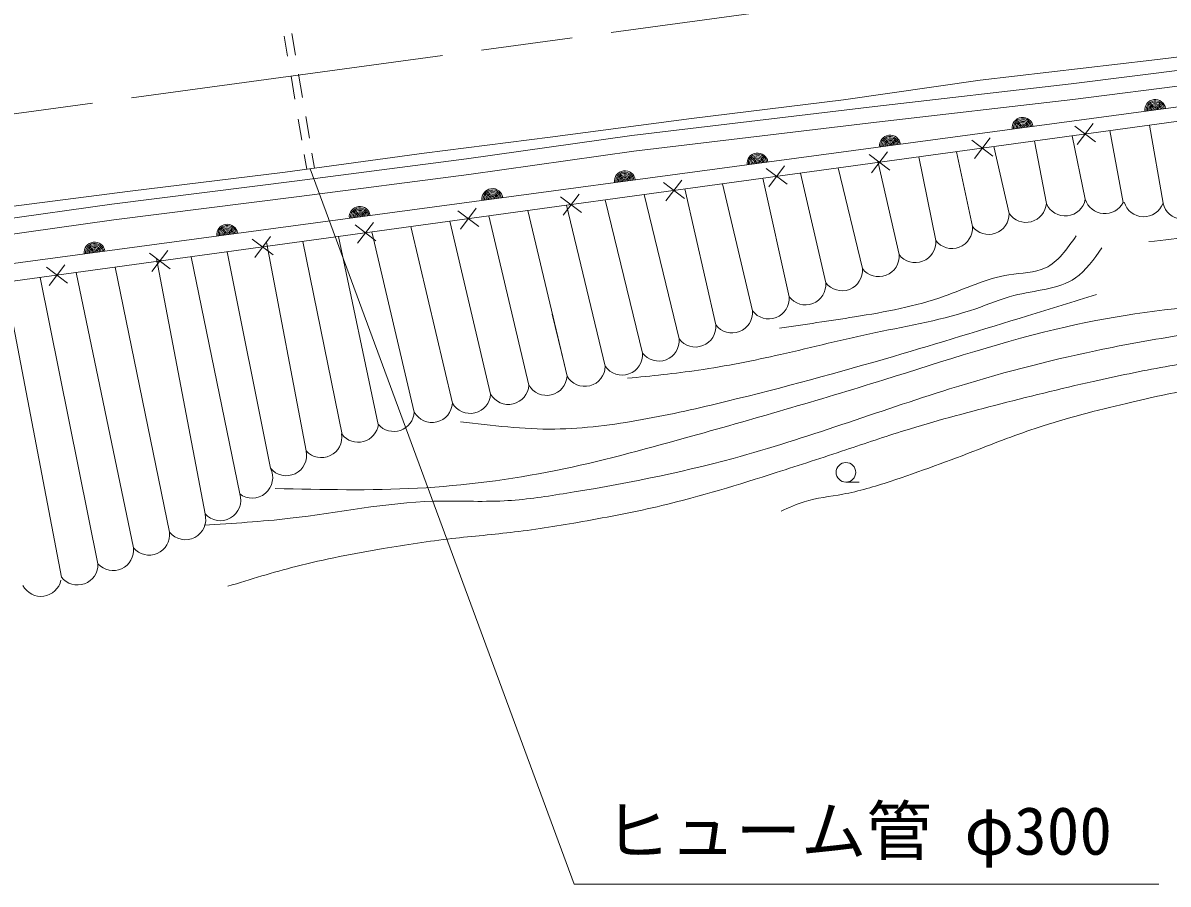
# Model space of a CAD drawing. Units: millimetres, scale not verified. Extents: x 40000 to 680000, y 20000 to 380000.
# Drawn here: x 490644 to 534396, y 280808 to 313728 of the extents above; entities that cross this region are included whole.
import ezdxf
from ezdxf.enums import TextEntityAlignment as Align

# ---------------------------------------------------------------- set-up
doc = ezdxf.new("R2010")
doc.units = ezdxf.units.MM
doc.header["$LTSCALE"] = 1000
doc.linetypes.add('CHAIN', pattern=[18.5, 12, -1.5, 3.5, -1.5])
for name, color, linetype, lineweight in [('M-BGD', 7, 'Continuous', 13), ('M-BMK', 2, 'CHAIN', 13), ('M-STR-STR3', 7, 'Continuous', 13)]:
    doc.layers.add(name, color=color, linetype=linetype, lineweight=lineweight)
doc.styles.add('ＭＳ ゴシック', font='')
doc.styles.get('ＭＳ ゴシック').set_extended_font_data('MS Gothic')

msp = doc.modelspace()

# ---------------------------------------------------------------- linework, layer by layer
at = {"layer": 'M-BGD'}
for p, q in [((485787, 303928), (556697, 313463)), ((500915, 313324), (501055, 312496)), ((486055, 303275), (556759, 312986)), ((500627, 313226), (500756, 312461)), ((533773, 312301), (540160, 313087)), ((527221, 311536), (533773, 312301)), ((530687, 311396), (538147, 312341)), ((500887, 311692), (501035, 310816)), ((501179, 311763), (501329, 310874)), ((521991, 310792), (527221, 311536)), ((530760, 310801), (538219, 311746)), ((523189, 310530), (530687, 311396)), ((516183, 310069), (521991, 310792)), ((523259, 309934), (530760, 310801)), ((513905, 309420), (523189, 310530)), ((501165, 310045), (501300, 309247)), ((501453, 310145), (501593, 309317)), ((510788, 309366), (516183, 310069)), ((513982, 308825), (523259, 309934)), ((531626, 309177), (530829, 309782)), ((531530, 309878), (530925, 309081)), ((534202, 306831), (533685, 309817)), ((505972, 308746), (510788, 309366)), ((507598, 308527), (513905, 309420)), ((527602, 309338), (526997, 308542)), ((531233, 306985), (530736, 309412)), ((532674, 306864), (532172, 309609)), ((527698, 308638), (526901, 309242)), ((528320, 306444), (527739, 309000)), ((529746, 306826), (529286, 309213)), ((500660, 308022), (505972, 308746)), ((501128, 307688), (507598, 308527)), ((501393, 308698), (501489, 308135)), ((501689, 308749), (501786, 308176)), ((507678, 307932), (513982, 308825)), ((523770, 308098), (522973, 308703)), ((523674, 308799), (523069, 308002)), ((524117, 304873), (523310, 308447)), ((525517, 305411), (524871, 308606)), ((526918, 305948), (526312, 308804)), ((494748, 307299), (500660, 308022)), ((519842, 307559), (519045, 308163)), ((519746, 308259), (519141, 307463)), ((522717, 304335), (521788, 308183)), ((494036, 306795), (501128, 307688)), ((501204, 307093), (507678, 307932)), ((515914, 307019), (515117, 307624)), ((515818, 307720), (515213, 306923)), ((518516, 302721), (517374, 307577)), ((519916, 303259), (518915, 307789)), ((521317, 303797), (520352, 307986)), ((489126, 306576), (494748, 307299)), ((511890, 307180), (511285, 306384)), ((515716, 301646), (514376, 307165)), ((517116, 302184), (515938, 307380)), ((485753, 305631), (494036, 306795)), ((494115, 306200), (501204, 307093)), ((511986, 306480), (511189, 307084)), ((512892, 300602), (511408, 306757)), ((514315, 301108), (512892, 306961)), ((508058, 305940), (507261, 306545)), ((507962, 306641), (507357, 305844)), ((509973, 299885), (508447, 306351)), ((511433, 300227), (509941, 306556)), ((485835, 305036), (494115, 306200)), ((504130, 305401), (503333, 306005)), ((504034, 306101), (503429, 305305)), ((507054, 299195), (505462, 305941)), ((508514, 299540), (506955, 306146)), ((500202, 304861), (499405, 305466)), ((500106, 305562), (499501, 304765)), ((504223, 298380), (502704, 305562)), ((505594, 298851), (503969, 305736)), ((496178, 305022), (495573, 304226)), ((500098, 296708), (498448, 304977)), ((501468, 297368), (499946, 305352)), ((502836, 297995), (501339, 305375)), ((496274, 304322), (495477, 304926)), ((497603, 294960), (495749, 304720)), ((498926, 295728), (497075, 304789)), ((492346, 303782), (491549, 304387)), ((492250, 304483), (491645, 303686)), ((494867, 293667), (492684, 304186)), ((496246, 294258), (494168, 304390)), ((492113, 292547), (489965, 303812)), ((493513, 293048), (491301, 303996)), ((511331, 300654), (510868, 302600)), ((522088, 296173), (522588, 296173))]:
    msp.add_line(p, q, dxfattribs=at)
msp.add_circle((522088, 296548), 375, dxfattribs=at)
for centre, radius, start, end in [((533904, 310398), 400, 7.6587, 187.6587), ((533904, 310398), 400, 7.6587, 187.6587), ((533904, 310398), 350, 7.6587, 187.6587), ((533904, 310398), 300, 7.6587, 187.6587), ((533904, 310398), 250, 7.6587, 187.6587), ((533904, 310398), 200, 7.6587, 187.6587), ((533904, 310398), 150, 7.6587, 187.6587), ((533904, 310398), 100, 7.6587, 187.6587), ((533904, 310398), 50, 7.6587, 187.6587), ((528839, 309717), 400, 7.6587, 187.6587), ((528839, 309717), 400, 7.6587, 187.6587), ((528839, 309717), 350, 7.6587, 187.6587), ((528839, 309717), 300, 7.6587, 187.6587), ((528839, 309717), 250, 7.6587, 187.6587), ((528839, 309717), 200, 7.6587, 187.6587), ((528839, 309717), 150, 7.6587, 187.6587), ((528839, 309717), 100, 7.6587, 187.6587), ((528839, 309717), 50, 7.6587, 187.6587), ((523774, 309036), 400, 7.6587, 187.6587), ((523774, 309036), 400, 7.6587, 187.6587), ((523774, 309036), 350, 7.6587, 187.6587), ((523774, 309036), 300, 7.6587, 187.6587), ((523774, 309036), 250, 7.6587, 187.6587), ((523774, 309036), 200, 7.6587, 187.6587), ((523774, 309036), 150, 7.6587, 187.6587), ((523774, 309036), 100, 7.6587, 187.6587), ((523774, 309036), 50, 7.6587, 187.6587), ((518709, 308355), 400, 7.6587, 187.6587), ((518709, 308355), 400, 7.6587, 187.6587), ((518709, 308355), 350, 7.6587, 187.6587), ((518709, 308355), 300, 7.6587, 187.6587), ((518709, 308355), 250, 7.6587, 187.6587), ((518709, 308355), 200, 7.6587, 187.6587), ((518709, 308355), 150, 7.6587, 187.6587), ((518709, 308355), 100, 7.6587, 187.6587), ((513644, 307674), 400, 7.6587, 187.6587), ((513644, 307674), 400, 7.6587, 187.6587), ((513644, 307674), 350, 7.6587, 187.6587), ((518709, 308355), 50, 7.6587, 187.6587), ((513644, 307674), 300, 7.6587, 187.6587), ((513644, 307674), 250, 7.6587, 187.6587), ((513644, 307674), 200, 7.6587, 187.6587), ((513644, 307674), 150, 7.6587, 187.6587), ((513644, 307674), 100, 7.6587, 187.6587), ((513644, 307674), 50, 7.6587, 187.6587), ((508579, 306993), 400, 7.6587, 187.6587), ((508579, 306993), 400, 7.6587, 187.6587), ((508579, 306993), 350, 7.6587, 187.6587), ((508579, 306993), 300, 7.6587, 187.6587), ((508579, 306993), 250, 7.6587, 187.6587), ((508579, 306993), 200, 7.6587, 187.6587), ((508579, 306993), 150, 7.6587, 187.6587), ((503514, 306312), 400, 7.6587, 187.6587), ((503514, 306312), 400, 7.6587, 187.6587), ((508579, 306993), 100, 7.6587, 187.6587), ((508579, 306993), 50, 7.6587, 187.6587), ((528967, 306883), 781, 214.1609, 355.8165), ((530465, 307131), 781, 202.9617, 349.2792), ((531978, 307219), 781, 197.4304, 332.935), ((533467, 307096), 781, 196.3392, 340.1635), ((534964, 307003), 781, 192.6839, 337.4661), ((503514, 306312), 350, 7.6587, 187.6587), ((503514, 306312), 300, 7.6587, 187.6587), ((503514, 306312), 250, 7.6587, 187.6587), ((503514, 306312), 200, 7.6587, 187.6587), ((503514, 306312), 150, 7.6587, 187.6587), ((503514, 306312), 100, 7.6587, 187.6587), ((503514, 306312), 50, 7.6587, 187.6587), ((527539, 306422), 781, 217.2723, 1.6545), ((498449, 305631), 400, 7.6587, 187.6587), ((498449, 305631), 400, 7.6587, 187.6587), ((498449, 305631), 350, 7.6587, 187.6587), ((498449, 305631), 300, 7.6587, 187.6587), ((498449, 305631), 250, 7.6587, 187.6587), ((498449, 305631), 200, 7.6587, 187.6587), ((526139, 305884), 781, 217.2723, 4.7519), ((498449, 305631), 150, 7.6587, 187.6587), ((498449, 305631), 100, 7.6587, 187.6587), ((498449, 305631), 50, 7.6587, 187.6587), ((524739, 305346), 781, 217.2723, 4.7519), ((493384, 304949), 400, 7.6587, 187.6587), ((493384, 304949), 400, 7.6587, 187.6587), ((493384, 304949), 350, 7.6587, 187.6587), ((493384, 304949), 300, 7.6587, 187.6587), ((493384, 304949), 250, 7.6587, 187.6587), ((493384, 304949), 200, 7.6587, 187.6587), ((493384, 304949), 150, 7.6587, 187.6587), ((493384, 304949), 100, 7.6587, 187.6587), ((493384, 304949), 50, 7.6587, 187.6587), ((523339, 304808), 781, 217.2723, 4.7519), ((521938, 304270), 781, 217.2723, 4.7519), ((520538, 303732), 781, 217.2723, 4.7519), ((519138, 303195), 781, 217.2723, 4.7519), ((517738, 302657), 781, 217.2723, 4.7519), ((516337, 302119), 781, 217.2723, 4.7519), ((514937, 301581), 781, 217.2723, 4.7519), ((513537, 301043), 781, 214.4113, 4.7519), ((512111, 300615), 781, 209.7995, 358.9944), ((510653, 300270), 781, 209.539, 356.8727), ((509193, 299925), 781, 209.539, 357.0186), ((507733, 299581), 781, 209.539, 357.0186), ((504814, 298892), 781, 220.9296, 357.0186), ((506273, 299236), 781, 209.539, 357.0186), ((502048, 297890), 781, 222.0207, 9.2838), ((503449, 298480), 781, 218.3737, 352.6544), ((500705, 297200), 781, 219.0376, 12.392), ((499406, 296345), 781, 232.0784, 27.702), ((498185, 295481), 781, 221.8079, 18.437), ((496849, 294754), 781, 219.4588, 15.3056), ((495470, 294163), 781, 219.4588, 6.9384), ((494092, 293572), 781, 222.1581, 6.9384), ((492732, 293023), 781, 217.6068, 1.8204), ((491333, 292588), 781, 208.2363, 348.0707)]:
    msp.add_arc(centre, radius, start, end, dxfattribs=at)
for points, knots in [([(461728, 312190), (462003, 312565), (462279, 312941), (462481, 313350), (462850, 314095), (462976, 314952), (463105, 315790), (463263, 316811), (463425, 317804), (463597, 318817), (463688, 319351), (463782, 319890), (463976, 320388), (464206, 320978), (464578, 321511), (464959, 322033), (465373, 322600), (465799, 323156), (466322, 323604), (466777, 323994), (467306, 324302), (467854, 324569), (468468, 324867), (469107, 325112), (469765, 325250), (470639, 325433), (471548, 325426), (472451, 325458), (474320, 325524), (476165, 325756), (478013, 325817), (479941, 325881), (481872, 325758), (483821, 325647), (484786, 325592), (485756, 325540), (486678, 325306), (487534, 325089), (488349, 324715), (489137, 324266), (490043, 323750), (490914, 323135), (491521, 322336), (492194, 321450), (492542, 320339), (493072, 319309), (493295, 318877), (493549, 318459), (493886, 318136), (494366, 317676), (495012, 317407), (495659, 317138)], [0, 0, 0, 0, 1, 1, 1, 2, 2, 2, 3, 3, 3, 4, 4, 4, 5, 5, 5, 6, 6, 6, 7, 7, 7, 8, 8, 8, 9, 9, 9, 10, 10, 10, 11, 11, 11, 12, 12, 12, 13, 13, 13, 14, 14, 14, 15, 15, 15, 16, 16, 16, 17, 17, 17, 17]), ([(533660, 305367), (534233, 305419), (534806, 305471), (535361, 305606), (535668, 305681), (535968, 305781), (536272, 305870), (536605, 305967), (536942, 306050), (537278, 306134)], [0, 0, 0, 0, 1, 1, 1, 2, 2, 2, 3, 3, 3, 3]), ([(500285, 295931), (502099, 295888), (503912, 295845), (505722, 295942), (507493, 296038), (509261, 296267), (511000, 296619), (512670, 296956), (514313, 297406), (515954, 297864), (518490, 298572), (521019, 299299), (523533, 300084), (525849, 300807), (528152, 301578), (530517, 302114), (532490, 302561), (534505, 302843), (536526, 302953), (540044, 303145), (543581, 302815), (547083, 303116), (547979, 303192), (548872, 303310), (549763, 303440), (550734, 303582), (551703, 303739), (552659, 303955), (553576, 304161), (554482, 304423), (555366, 304740), (556162, 305025), (556941, 305356), (557720, 305687)], [0, 0, 0, 0, 1, 1, 1, 2, 2, 2, 3, 3, 3, 4, 4, 4, 5, 5, 5, 6, 6, 6, 7, 7, 7, 8, 8, 8, 9, 9, 9, 10, 10, 10, 11, 11, 11, 11]), ([(519545, 302060), (520502, 302198), (521460, 302336), (522420, 302491), (523582, 302678), (524747, 302890), (525847, 303282), (526661, 303572), (527439, 303960), (528316, 304097), (528793, 304171), (529299, 304171), (529706, 304360), (530193, 304587), (530536, 305085), (530880, 305582)], [0, 0, 0, 0, 1, 1, 1, 2, 2, 2, 3, 3, 3, 4, 4, 4, 5, 5, 5, 5]), ([(513745, 300142), (514650, 300233), (515554, 300323), (516453, 300454), (517507, 300608), (518554, 300818), (519592, 301053), (520807, 301328), (522011, 301635), (523235, 301892), (524518, 302161), (525822, 302373), (527045, 302803), (527528, 302972), (527998, 303175), (528507, 303306), (529311, 303512), (530212, 303537), (530856, 303977), (531259, 304252), (531560, 304690), (531862, 305127)], [0, 0, 0, 0, 1, 1, 1, 2, 2, 2, 3, 3, 3, 4, 4, 4, 5, 5, 5, 6, 6, 6, 7, 7, 7, 7]), ([(557880, 304468), (556922, 304176), (555964, 303884), (554996, 303634), (554017, 303380), (553027, 303168), (552037, 302948), (551114, 302742), (550191, 302529), (549258, 302407), (548060, 302249), (546845, 302240), (545630, 302262), (543264, 302305), (540902, 302463), (538556, 302280), (537361, 302187), (536170, 302006), (534983, 301811), (533859, 301627), (532740, 301430), (531627, 301197), (529747, 300804), (527887, 300308), (526050, 299736), (523285, 298875), (520573, 297843), (517785, 297083), (515654, 296502), (513478, 296080), (511289, 295730), (510539, 295610), (509788, 295498), (509033, 295459), (508139, 295412), (507239, 295466), (506344, 295441), (504506, 295389), (502689, 295004), (500858, 294791), (499764, 294664), (498666, 294598), (497567, 294533)], [0, 0, 0, 0, 1, 1, 1, 2, 2, 2, 3, 3, 3, 4, 4, 4, 5, 5, 5, 6, 6, 6, 7, 7, 7, 8, 8, 8, 9, 9, 9, 10, 10, 10, 11, 11, 11, 12, 12, 12, 13, 13, 13, 14, 14, 14, 14]), ([(507367, 298484), (508565, 298337), (509764, 298189), (510964, 298202), (512081, 298213), (513198, 298364), (514302, 298563), (515395, 298760), (516475, 299005), (517551, 299267), (519681, 299784), (521798, 300365), (523903, 300981), (525616, 301482), (527322, 302007), (529028, 302533), (529906, 302803), (530785, 303074), (531663, 303345)], [0, 0, 0, 0, 1, 1, 1, 2, 2, 2, 3, 3, 3, 4, 4, 4, 5, 5, 5, 6, 6, 6, 6]), ([(498476, 292192), (499339, 292459), (500201, 292726), (501075, 292950), (502175, 293233), (503292, 293447), (504413, 293636), (505283, 293783), (506154, 293915), (507030, 294015), (507829, 294106), (508632, 294171), (509430, 294268), (510294, 294372), (511153, 294514), (512011, 294665), (513032, 294845), (514052, 295038), (515060, 295278), (516534, 295629), (517984, 296079), (519428, 296542), (520314, 296825), (521198, 297113), (522080, 297408), (522831, 297658), (523580, 297913), (524336, 298148), (525469, 298500), (526616, 298807), (527765, 299104), (529018, 299428), (530274, 299741), (531536, 300024), (532447, 300229), (533361, 300418), (534279, 300584), (535255, 300760), (536236, 300911), (537221, 301035), (538730, 301225), (540251, 301354), (541769, 301378), (543781, 301409), (545790, 301254), (547814, 301216), (549036, 301192), (550263, 301211), (551459, 301414), (552499, 301591), (553516, 301907), (554527, 302226), (555145, 302421), (555762, 302617), (556386, 302786), (556936, 302934), (557492, 303061), (558049, 303188)], [0, 0, 0, 0, 1, 1, 1, 2, 2, 2, 3, 3, 3, 4, 4, 4, 5, 5, 5, 6, 6, 6, 7, 7, 7, 8, 8, 8, 9, 9, 9, 10, 10, 10, 11, 11, 11, 12, 12, 12, 13, 13, 13, 14, 14, 14, 15, 15, 15, 16, 16, 16, 17, 17, 17, 18, 18, 18, 19, 19, 19, 19]), ([(558183, 302165), (557684, 302023), (557185, 301882), (556693, 301721), (556185, 301555), (555683, 301369), (555177, 301197), (554448, 300951), (553708, 300734), (552957, 300566), (552125, 300380), (551280, 300253), (550431, 300187), (549243, 300094), (548049, 300119), (546857, 300133), (544787, 300157), (542723, 300151), (540650, 300115), (538964, 300085), (537274, 300037), (535615, 299772), (534742, 299632), (533879, 299433), (533016, 299230), (531875, 298962), (530736, 298688), (529624, 298328), (528790, 298058), (527971, 297741), (527151, 297426), (526033, 296996), (524915, 296571), (523777, 296199), (523184, 296005), (522587, 295825), (521972, 295711), (521476, 295620), (520970, 295571), (520492, 295423), (520190, 295329), (519899, 295195), (519608, 295062)], [0, 0, 0, 0, 1, 1, 1, 2, 2, 2, 3, 3, 3, 4, 4, 4, 5, 5, 5, 6, 6, 6, 7, 7, 7, 8, 8, 8, 9, 9, 9, 10, 10, 10, 11, 11, 11, 12, 12, 12, 13, 13, 13, 14, 14, 14, 14])]:
    msp.add_open_spline(points, degree=3, knots=knots, dxfattribs=at)
at = {"layer": 'M-BMK'}
msp.add_line((458126, 305871), (554977, 319064), dxfattribs=at)
at = {"layer": 'M-STR-STR3'}
for p, q in [((501620, 308153), (511699, 280808)), ((511699, 280808), (534037, 280808))]:
    msp.add_line(p, q, dxfattribs=at)

# ---------------------------------------------------------------- texts
at = {"layer": 'M-STR-STR3', "style": 'ＭＳ ゴシック'}
msp.add_text('ヒューム管 φ300', height=1833, dxfattribs=at).set_placement((512868, 281382), align=Align.BOTTOM_LEFT)

doc.saveas('drawing.dxf')
